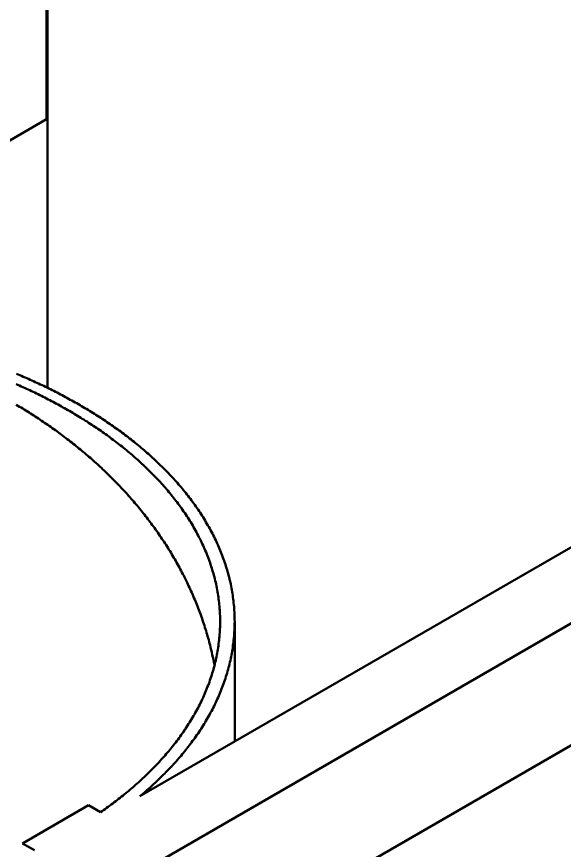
# Model space of a CAD drawing. Header units: millimetres. Extents: x 0 to 420, y 0 to 297.
# Drawn here: x 317.88 to 325.22, y 217.32 to 228.49 of the extents above; entities that cross this region are included whole.
import ezdxf

# ---------------------------------------------------------------- set-up
doc = ezdxf.new("R2010")
doc.units = ezdxf.units.MM
doc.layers.add('01-VISIBLE', color=7, linetype='CONTINUOUS', lineweight=50)

msp = doc.modelspace()

# ---------------------------------------------------------------- linework, layer by layer
at = {"layer": '01-VISIBLE'}
for p, q in [((318.293, 223.515), (318.293, 245.384)), ((318.276, 227.115), (318.276, 228.748)), ((316.929, 226.338), (318.276, 227.115)), ((319.53, 218.041), (327.806, 222.819)), ((319.346, 216.914), (329.06, 222.523)), ((319.346, 215.281), (329.06, 220.89)), ((320.802, 218.775), (320.802, 220.384)), ((317.958, 217.409), (318.842, 217.92)), ((318.842, 217.92), (319.002, 217.827)), ((317.958, 217.409), (318.119, 217.317))]:
    msp.add_line(p, q, dxfattribs=at)
for points in [[(320.802, 220.384), (320.801, 220.409), (320.801, 220.434), (320.8, 220.459), (320.799, 220.485), (320.798, 220.51), (320.797, 220.535), (320.795, 220.56), (320.793, 220.584), (320.791, 220.609), (320.788, 220.634), (320.786, 220.659), (320.783, 220.684), (320.779, 220.709), (320.776, 220.734), (320.772, 220.758), (320.768, 220.783), (320.764, 220.808), (320.759, 220.832), (320.754, 220.857), (320.749, 220.882), (320.744, 220.906), (320.738, 220.931), (320.733, 220.955), (320.727, 220.979), (320.72, 221.003), (320.714, 221.028), (320.707, 221.052), (320.7, 221.076), (320.693, 221.1), (320.685, 221.124), (320.678, 221.148), (320.67, 221.171), (320.662, 221.195), (320.653, 221.219), (320.645, 221.242), (320.636, 221.266), (320.627, 221.289), (320.618, 221.312), (320.608, 221.335), (320.599, 221.358), (320.589, 221.382), (320.579, 221.404), (320.568, 221.427), (320.558, 221.45), (320.547, 221.473), (320.536, 221.495), (320.525, 221.518), (320.514, 221.54), (320.503, 221.562), (320.491, 221.585), (320.479, 221.607), (320.467, 221.629), (320.455, 221.651), (320.443, 221.672), (320.43, 221.694), (320.417, 221.716), (320.405, 221.737), (320.392, 221.758), (320.378, 221.78), (320.365, 221.801), (320.351, 221.822), (320.338, 221.843), (320.324, 221.864), (320.31, 221.885), (320.296, 221.905), (320.281, 221.926), (320.267, 221.946), (320.252, 221.967), (320.238, 221.987), (320.223, 222.007), (320.208, 222.027), (320.193, 222.047), (320.177, 222.067), (320.162, 222.086), (320.146, 222.106), (320.131, 222.126), (320.115, 222.145), (320.099, 222.164), (320.083, 222.183), (320.066, 222.203), (320.05, 222.222), (320.034, 222.24), (320.017, 222.259), (320, 222.278), (319.984, 222.296), (319.967, 222.315), (319.95, 222.333), (319.932, 222.351), (319.915, 222.37), (319.898, 222.388), (319.88, 222.406), (319.863, 222.423), (319.845, 222.441), (319.827, 222.459), (319.809, 222.476), (319.791, 222.494), (319.773, 222.511), (319.755, 222.528), (319.737, 222.546), (319.719, 222.563), (319.7, 222.579), (319.682, 222.596), (319.663, 222.613), (319.644, 222.63), (319.625, 222.646), (319.606, 222.663), (319.588, 222.679), (319.568, 222.695), (319.549, 222.711), (319.53, 222.727), (319.511, 222.743), (319.491, 222.759), (319.472, 222.775), (319.452, 222.791), (319.433, 222.806), (319.413, 222.822), (319.393, 222.837), (319.374, 222.852), (319.354, 222.868), (319.334, 222.883), (319.314, 222.898), (319.293, 222.913), (319.273, 222.928), (319.253, 222.942), (319.233, 222.957), (319.212, 222.972), (319.192, 222.986), (319.171, 223), (319.151, 223.015), (319.13, 223.029), (319.11, 223.043), (319.089, 223.057), (319.068, 223.071), (319.047, 223.085), (319.026, 223.099), (319.005, 223.112), (318.984, 223.126), (318.963, 223.139), (318.942, 223.153), (318.921, 223.166), (318.9, 223.179), (318.878, 223.193), (318.857, 223.206), (318.836, 223.219), (318.814, 223.232), (318.793, 223.245), (318.771, 223.257), (318.749, 223.27), (318.728, 223.283), (318.706, 223.295), (318.684, 223.308), (318.663, 223.32), (318.641, 223.332), (318.619, 223.344), (318.597, 223.356), (318.575, 223.369), (318.553, 223.38), (318.531, 223.392), (318.509, 223.404), (318.487, 223.416), (318.465, 223.428), (318.442, 223.439), (318.42, 223.451), (318.398, 223.462), (318.375, 223.473), (318.353, 223.485), (318.331, 223.496), (318.308, 223.507), (318.286, 223.518), (318.263, 223.529), (318.241, 223.54), (318.218, 223.551), (318.195, 223.561), (318.173, 223.572), (318.15, 223.583), (318.127, 223.593), (318.105, 223.604), (318.082, 223.614), (318.059, 223.624), (318.036, 223.635), (318.013, 223.645), (317.99, 223.655), (317.967, 223.665), (317.944, 223.675), (317.921, 223.685), (317.898, 223.694), (317.875, 223.704)], [(320.607, 220.384), (320.606, 220.409), (320.606, 220.434), (320.605, 220.46), (320.604, 220.485), (320.603, 220.51), (320.602, 220.535), (320.6, 220.56), (320.598, 220.585), (320.596, 220.61), (320.593, 220.634), (320.59, 220.659), (320.587, 220.684), (320.584, 220.709), (320.58, 220.734), (320.576, 220.759), (320.572, 220.783), (320.568, 220.808), (320.563, 220.833), (320.558, 220.857), (320.553, 220.882), (320.547, 220.906), (320.542, 220.93), (320.536, 220.955), (320.529, 220.979), (320.523, 221.003), (320.516, 221.027), (320.509, 221.051), (320.502, 221.075), (320.495, 221.099), (320.487, 221.123), (320.479, 221.147), (320.471, 221.171), (320.463, 221.194), (320.454, 221.218), (320.445, 221.241), (320.436, 221.265), (320.427, 221.288), (320.418, 221.311), (320.408, 221.334), (320.398, 221.357), (320.388, 221.38), (320.378, 221.403), (320.367, 221.426), (320.357, 221.449), (320.346, 221.471), (320.334, 221.494), (320.323, 221.516), (320.312, 221.538), (320.3, 221.56), (320.288, 221.582), (320.276, 221.604), (320.264, 221.626), (320.251, 221.648), (320.239, 221.67), (320.226, 221.691), (320.213, 221.713), (320.2, 221.734), (320.186, 221.755), (320.173, 221.776), (320.159, 221.797), (320.145, 221.818), (320.132, 221.839), (320.117, 221.86), (320.103, 221.88), (320.089, 221.901), (320.074, 221.921), (320.059, 221.941), (320.044, 221.961), (320.029, 221.981), (320.014, 222.001), (319.999, 222.021), (319.983, 222.041), (319.968, 222.061), (319.952, 222.08), (319.936, 222.099), (319.92, 222.119), (319.904, 222.138), (319.888, 222.157), (319.872, 222.176), (319.855, 222.195), (319.838, 222.214), (319.822, 222.232), (319.805, 222.251), (319.788, 222.269), (319.771, 222.287), (319.754, 222.306), (319.736, 222.324), (319.719, 222.342), (319.701, 222.36), (319.684, 222.377), (319.666, 222.395), (319.648, 222.413), (319.63, 222.43), (319.612, 222.448), (319.594, 222.465), (319.576, 222.482), (319.557, 222.499), (319.539, 222.516), (319.52, 222.533), (319.502, 222.55), (319.483, 222.566), (319.464, 222.583), (319.445, 222.599), (319.426, 222.616), (319.407, 222.632), (319.388, 222.648), (319.369, 222.664), (319.35, 222.68), (319.33, 222.696), (319.311, 222.712), (319.291, 222.727), (319.271, 222.743), (319.252, 222.758), (319.232, 222.774), (319.212, 222.789), (319.192, 222.804), (319.172, 222.819), (319.152, 222.834), (319.132, 222.849), (319.112, 222.864), (319.091, 222.879), (319.071, 222.893), (319.051, 222.908), (319.03, 222.922), (319.01, 222.937), (318.989, 222.951), (318.968, 222.965), (318.948, 222.979), (318.927, 222.993), (318.906, 223.007), (318.885, 223.021), (318.864, 223.035), (318.843, 223.048), (318.822, 223.062), (318.801, 223.075), (318.78, 223.089), (318.758, 223.102), (318.737, 223.115), (318.716, 223.128), (318.694, 223.141), (318.673, 223.154), (318.651, 223.167), (318.63, 223.18), (318.608, 223.192), (318.587, 223.205), (318.565, 223.217), (318.543, 223.23), (318.521, 223.242), (318.499, 223.254), (318.478, 223.267), (318.456, 223.279), (318.434, 223.291), (318.412, 223.303), (318.39, 223.315), (318.367, 223.326), (318.345, 223.338), (318.323, 223.35), (318.301, 223.361), (318.279, 223.373), (318.256, 223.384), (318.234, 223.395), (318.211, 223.407), (318.189, 223.418), (318.167, 223.429), (318.144, 223.44), (318.121, 223.451), (318.099, 223.461), (318.076, 223.472), (318.054, 223.483), (318.031, 223.494), (318.008, 223.504), (317.985, 223.515), (317.963, 223.525), (317.94, 223.535), (317.917, 223.545), (317.894, 223.556), (317.871, 223.566)], [(320.531, 219.796), (320.526, 219.821), (320.522, 219.845), (320.517, 219.87), (320.512, 219.894), (320.506, 219.919), (320.501, 219.943), (320.496, 219.967), (320.49, 219.992), (320.484, 220.016), (320.478, 220.04), (320.472, 220.065), (320.466, 220.089), (320.459, 220.113), (320.453, 220.137), (320.446, 220.161), (320.439, 220.185), (320.433, 220.209), (320.425, 220.233), (320.418, 220.257), (320.411, 220.281), (320.403, 220.305), (320.396, 220.329), (320.388, 220.353), (320.38, 220.376), (320.372, 220.4), (320.364, 220.424), (320.356, 220.447), (320.347, 220.471), (320.339, 220.494), (320.33, 220.518), (320.321, 220.541), (320.312, 220.564), (320.303, 220.588), (320.294, 220.611), (320.285, 220.634), (320.275, 220.657), (320.266, 220.68), (320.256, 220.703), (320.246, 220.726), (320.236, 220.749), (320.226, 220.772), (320.216, 220.795), (320.205, 220.818), (320.195, 220.841), (320.184, 220.863), (320.174, 220.886), (320.163, 220.908), (320.152, 220.931), (320.141, 220.953), (320.13, 220.976), (320.118, 220.998), (320.107, 221.02), (320.095, 221.042), (320.084, 221.064), (320.072, 221.086), (320.06, 221.108), (320.048, 221.13), (320.036, 221.152), (320.023, 221.174), (320.011, 221.196), (319.999, 221.217), (319.986, 221.239), (319.973, 221.26), (319.961, 221.282), (319.948, 221.303), (319.935, 221.325), (319.921, 221.346), (319.908, 221.367), (319.895, 221.388), (319.881, 221.409), (319.868, 221.43), (319.854, 221.451), (319.84, 221.472), (319.827, 221.493), (319.813, 221.514), (319.799, 221.534), (319.784, 221.555), (319.77, 221.576), (319.756, 221.596), (319.741, 221.616), (319.727, 221.637), (319.712, 221.657), (319.697, 221.677), (319.682, 221.697), (319.667, 221.717), (319.652, 221.737), (319.637, 221.757), (319.622, 221.777), (319.607, 221.797), (319.591, 221.816), (319.576, 221.836), (319.56, 221.855), (319.544, 221.875), (319.528, 221.894), (319.513, 221.914), (319.497, 221.933), (319.48, 221.952), (319.464, 221.971), (319.448, 221.99), (319.432, 222.009), (319.415, 222.028), (319.399, 222.047), (319.382, 222.065), (319.366, 222.084), (319.349, 222.102), (319.332, 222.121), (319.315, 222.139), (319.298, 222.158), (319.281, 222.176), (319.264, 222.194), (319.246, 222.212), (319.229, 222.23), (319.212, 222.248), (319.194, 222.266), (319.177, 222.284), (319.159, 222.302), (319.141, 222.319), (319.124, 222.337), (319.106, 222.354), (319.088, 222.372), (319.07, 222.389), (319.052, 222.406), (319.033, 222.423), (319.015, 222.441), (318.997, 222.458), (318.979, 222.475), (318.96, 222.491), (318.942, 222.508), (318.923, 222.525), (318.904, 222.542), (318.886, 222.558), (318.867, 222.575), (318.848, 222.591), (318.829, 222.607), (318.81, 222.624), (318.791, 222.64), (318.772, 222.656), (318.753, 222.672), (318.733, 222.688), (318.714, 222.704), (318.695, 222.72), (318.675, 222.735), (318.656, 222.751), (318.636, 222.767), (318.617, 222.782), (318.597, 222.797), (318.577, 222.813), (318.557, 222.828), (318.537, 222.843), (318.517, 222.858), (318.497, 222.873), (318.477, 222.888), (318.457, 222.903), (318.437, 222.918), (318.417, 222.933), (318.397, 222.947), (318.376, 222.962), (318.356, 222.976), (318.336, 222.991), (318.315, 223.005), (318.294, 223.019), (318.274, 223.033), (318.253, 223.047), (318.233, 223.061), (318.212, 223.075), (318.191, 223.089), (318.17, 223.103), (318.149, 223.117), (318.128, 223.13), (318.107, 223.144), (318.086, 223.157), (318.065, 223.171), (318.044, 223.184), (318.023, 223.197), (318.001, 223.211), (317.98, 223.224), (317.959, 223.237), (317.937, 223.25), (317.916, 223.262), (317.894, 223.275), (317.873, 223.288)], [(319.002, 217.827), (319.023, 217.841), (319.044, 217.856), (319.064, 217.87), (319.085, 217.885), (319.105, 217.9), (319.125, 217.915), (319.145, 217.929), (319.166, 217.944), (319.186, 217.96), (319.206, 217.975), (319.226, 217.99), (319.245, 218.005), (319.265, 218.021), (319.285, 218.036), (319.305, 218.052), (319.324, 218.068), (319.344, 218.084), (319.363, 218.1), (319.382, 218.116), (319.402, 218.132), (319.421, 218.148), (319.44, 218.165), (319.459, 218.181), (319.478, 218.198), (319.496, 218.214), (319.515, 218.231), (319.534, 218.248), (319.552, 218.265), (319.571, 218.282), (319.589, 218.299), (319.607, 218.317), (319.625, 218.334), (319.643, 218.351), (319.661, 218.369), (319.679, 218.387), (319.697, 218.405), (319.714, 218.423), (319.732, 218.441), (319.749, 218.459), (319.767, 218.477), (319.784, 218.495), (319.801, 218.514), (319.818, 218.532), (319.835, 218.551), (319.851, 218.57), (319.868, 218.589), (319.884, 218.608), (319.901, 218.627), (319.917, 218.646), (319.933, 218.665), (319.949, 218.685), (319.965, 218.704), (319.98, 218.724), (319.996, 218.744), (320.011, 218.763), (320.026, 218.783), (320.042, 218.803), (320.057, 218.824), (320.071, 218.844), (320.086, 218.864), (320.101, 218.885), (320.115, 218.905), (320.129, 218.926), (320.143, 218.947), (320.157, 218.968), (320.171, 218.989), (320.184, 219.01), (320.198, 219.031), (320.211, 219.053), (320.224, 219.074), (320.237, 219.096), (320.249, 219.118), (320.262, 219.139), (320.274, 219.161), (320.286, 219.183), (320.298, 219.205), (320.31, 219.228), (320.322, 219.25), (320.333, 219.272), (320.344, 219.295), (320.355, 219.317), (320.366, 219.34), (320.377, 219.363), (320.387, 219.386), (320.397, 219.409), (320.407, 219.432), (320.417, 219.455), (320.426, 219.478), (320.435, 219.502), (320.445, 219.525), (320.453, 219.549), (320.462, 219.572), (320.47, 219.596), (320.479, 219.62), (320.487, 219.643), (320.494, 219.667), (320.502, 219.691), (320.509, 219.715), (320.516, 219.74), (320.523, 219.764), (320.529, 219.788), (320.535, 219.812), (320.541, 219.837), (320.547, 219.861), (320.552, 219.886), (320.558, 219.91), (320.563, 219.935), (320.567, 219.96), (320.572, 219.984), (320.576, 220.009), (320.58, 220.034), (320.584, 220.059), (320.587, 220.084), (320.59, 220.109), (320.593, 220.134), (320.596, 220.159), (320.598, 220.184), (320.6, 220.209), (320.602, 220.234), (320.603, 220.259), (320.604, 220.284), (320.605, 220.309), (320.606, 220.334), (320.606, 220.359), (320.607, 220.384)], [(319.53, 218.041), (319.549, 218.057), (319.568, 218.073), (319.587, 218.089), (319.606, 218.106), (319.625, 218.122), (319.644, 218.139), (319.663, 218.155), (319.681, 218.172), (319.7, 218.189), (319.718, 218.206), (319.737, 218.223), (319.755, 218.24), (319.773, 218.257), (319.791, 218.275), (319.809, 218.292), (319.827, 218.31), (319.845, 218.327), (319.863, 218.345), (319.88, 218.363), (319.898, 218.381), (319.915, 218.399), (319.932, 218.417), (319.949, 218.435), (319.966, 218.454), (319.983, 218.472), (320, 218.491), (320.017, 218.509), (320.033, 218.528), (320.05, 218.547), (320.066, 218.566), (320.082, 218.585), (320.099, 218.604), (320.115, 218.624), (320.13, 218.643), (320.146, 218.662), (320.162, 218.682), (320.177, 218.702), (320.192, 218.722), (320.208, 218.742), (320.223, 218.762), (320.238, 218.782), (320.252, 218.802), (320.267, 218.822), (320.281, 218.843), (320.296, 218.863), (320.31, 218.884), (320.324, 218.905), (320.338, 218.926), (320.351, 218.947), (320.365, 218.968), (320.378, 218.989), (320.391, 219.01), (320.405, 219.031), (320.417, 219.053), (320.43, 219.075), (320.443, 219.096), (320.455, 219.118), (320.467, 219.14), (320.479, 219.162), (320.491, 219.184), (320.503, 219.206), (320.514, 219.228), (320.525, 219.251), (320.536, 219.273), (320.547, 219.296), (320.558, 219.319), (320.568, 219.341), (320.579, 219.364), (320.589, 219.387), (320.599, 219.41), (320.608, 219.433), (320.618, 219.456), (320.627, 219.48), (320.636, 219.503), (320.645, 219.527), (320.653, 219.55), (320.662, 219.574), (320.67, 219.597), (320.678, 219.621), (320.685, 219.645), (320.693, 219.669), (320.7, 219.693), (320.707, 219.717), (320.714, 219.741), (320.72, 219.765), (320.727, 219.789), (320.733, 219.814), (320.738, 219.838), (320.744, 219.863), (320.749, 219.887), (320.754, 219.912), (320.759, 219.936), (320.764, 219.961), (320.768, 219.985), (320.772, 220.01), (320.776, 220.035), (320.779, 220.06), (320.783, 220.085), (320.786, 220.109), (320.788, 220.134), (320.791, 220.159), (320.793, 220.184), (320.795, 220.209), (320.797, 220.234), (320.798, 220.259), (320.799, 220.284), (320.8, 220.309), (320.801, 220.334), (320.801, 220.359), (320.802, 220.384)]]:
    msp.add_lwpolyline(points, dxfattribs=at)

doc.saveas('drawing.dxf')
